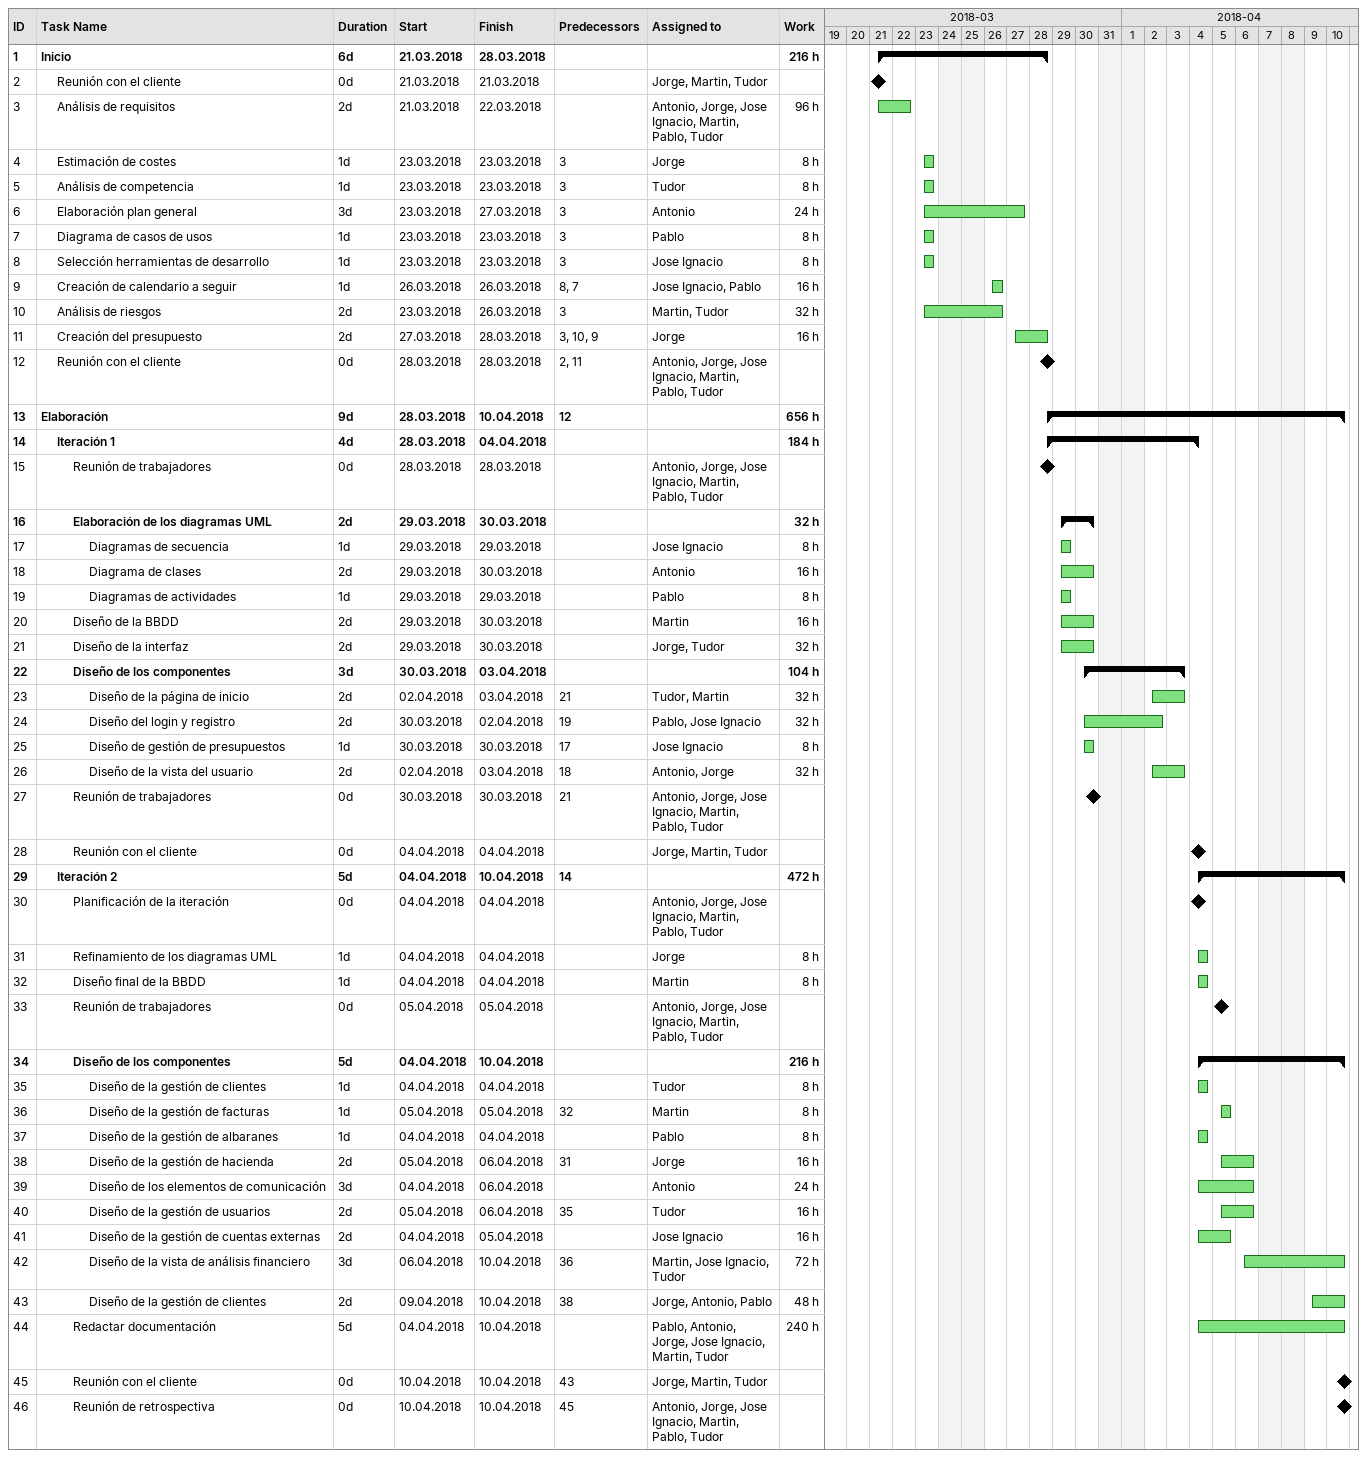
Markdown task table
| ID | Level | Task | Duration | Start | Finish | Predecessors | Resources | Work (h) |
|---|---|---|---|---|---|---|---|---|
| 1 | 1 | **Inicio** | 6d | 2018-03-21 | 2018-03-28 |  |  | 216 |
| 2 | 2 | Reunión con el cliente | 0d | 2018-03-21 | 2018-03-21 |  | Jorge, Martin, Tudor |  |
| 3 | 2 | Análisis de requisitos | 2d | 2018-03-21 | 2018-03-22 |  | Antonio, Jorge, Jose Ignacio, Martin, Pablo, Tudor | 96 |
| 4 | 2 | Estimación de costes | 1d | 2018-03-23 | 2018-03-23 | 3 | Jorge | 8 |
| 5 | 2 | Análisis de competencia | 1d | 2018-03-23 | 2018-03-23 | 3 | Tudor | 8 |
| 6 | 2 | Elaboración plan general | 3d | 2018-03-23 | 2018-03-27 | 3 | Antonio | 24 |
| 7 | 2 | Diagrama de casos de usos | 1d | 2018-03-23 | 2018-03-23 | 3 | Pablo | 8 |
| 8 | 2 | Selección herramientas de desarrollo | 1d | 2018-03-23 | 2018-03-23 | 3 | Jose Ignacio | 8 |
| 9 | 2 | Creación de calendario a seguir | 1d | 2018-03-26 | 2018-03-26 | 8, 7 | Jose Ignacio, Pablo | 16 |
| 10 | 2 | Análisis de riesgos | 2d | 2018-03-23 | 2018-03-26 | 3 | Martin, Tudor | 32 |
| 11 | 2 | Creación del presupuesto | 2d | 2018-03-27 | 2018-03-28 | 3, 10, 9 | Jorge | 16 |
| 12 | 2 | Reunión con el cliente | 0d | 2018-03-28 | 2018-03-28 | 2, 11 | Antonio, Jorge, Jose Ignacio, Martin, Pablo, Tudor |  |
| 13 | 1 | **Elaboración** | 9d | 2018-03-28 | 2018-04-10 | 12 |  | 656 |
| 14 | 2 | **Iteración 1** | 4d | 2018-03-28 | 2018-04-04 |  |  | 184 |
| 15 | 3 | Reunión de trabajadores | 0d | 2018-03-28 | 2018-03-28 |  | Antonio, Jorge, Jose Ignacio, Martin, Pablo, Tudor |  |
| 16 | 3 | **Elaboración de los diagramas UML** | 2d | 2018-03-29 | 2018-03-30 |  |  | 32 |
| 17 | 4 | Diagramas de secuencia | 1d | 2018-03-29 | 2018-03-29 |  | Jose Ignacio | 8 |
| 18 | 4 | Diagrama de clases | 2d | 2018-03-29 | 2018-03-30 |  | Antonio | 16 |
| 19 | 4 | Diagramas de actividades | 1d | 2018-03-29 | 2018-03-29 |  | Pablo | 8 |
| 20 | 3 | Diseño de la BBDD | 2d | 2018-03-29 | 2018-03-30 |  | Martin | 16 |
| 21 | 3 | Diseño de la interfaz | 2d | 2018-03-29 | 2018-03-30 |  | Jorge, Tudor | 32 |
| 22 | 3 | **Diseño de los componentes** | 3d | 2018-03-30 | 2018-04-03 |  |  | 104 |
| 23 | 4 | Diseño de la página de inicio | 2d | 2018-04-02 | 2018-04-03 | 21 | Tudor, Martin | 32 |
| 24 | 4 | Diseño del login y registro | 2d | 2018-03-30 | 2018-04-02 | 19 | Pablo, Jose Ignacio | 32 |
| 25 | 4 | Diseño de gestión de presupuestos | 1d | 2018-03-30 | 2018-03-30 | 17 | Jose Ignacio | 8 |
| 26 | 4 | Diseño de la vista del usuario | 2d | 2018-04-02 | 2018-04-03 | 18 | Antonio, Jorge | 32 |
| 27 | 3 | Reunión de trabajadores | 0d | 2018-03-30 | 2018-03-30 | 21 | Antonio, Jorge, Jose Ignacio, Martin, Pablo, Tudor |  |
| 28 | 3 | Reunión con el cliente | 0d | 2018-04-04 | 2018-04-04 |  | Jorge, Martin, Tudor |  |
| 29 | 2 | **Iteración 2** | 5d | 2018-04-04 | 2018-04-10 | 14 |  | 472 |
| 30 | 3 | Planificación de la iteración | 0d | 2018-04-04 | 2018-04-04 |  | Antonio, Jorge, Jose Ignacio, Martin, Pablo, Tudor |  |
| 31 | 3 | Refinamiento de los diagramas UML | 1d | 2018-04-04 | 2018-04-04 |  | Jorge | 8 |
| 32 | 3 | Diseño final de la BBDD | 1d | 2018-04-04 | 2018-04-04 |  | Martin | 8 |
| 33 | 3 | Reunión de trabajadores | 0d | 2018-04-05 | 2018-04-05 |  | Antonio, Jorge, Jose Ignacio, Martin, Pablo, Tudor |  |
| 34 | 3 | **Diseño de los componentes** | 5d | 2018-04-04 | 2018-04-10 |  |  | 216 |
| 35 | 4 | Diseño de la gestión de clientes | 1d | 2018-04-04 | 2018-04-04 |  | Tudor | 8 |
| 36 | 4 | Diseño de la gestión de facturas | 1d | 2018-04-05 | 2018-04-05 | 32 | Martin | 8 |
| 37 | 4 | Diseño de la gestión de albaranes | 1d | 2018-04-04 | 2018-04-04 |  | Pablo | 8 |
| 38 | 4 | Diseño de la gestión de hacienda | 2d | 2018-04-05 | 2018-04-06 | 31 | Jorge | 16 |
| 39 | 4 | Diseño de los elementos de comunicación | 3d | 2018-04-04 | 2018-04-06 |  | Antonio | 24 |
| 40 | 4 | Diseño de la gestión de usuarios | 2d | 2018-04-05 | 2018-04-06 | 35 | Tudor | 16 |
| 41 | 4 | Diseño de la gestión de cuentas externas | 2d | 2018-04-04 | 2018-04-05 |  | Jose Ignacio | 16 |
| 42 | 4 | Diseño de la vista de análisis financiero | 3d | 2018-04-06 | 2018-04-10 | 36 | Martin, Jose Ignacio, Tudor | 72 |
| 43 | 4 | Diseño de la gestión de clientes | 2d | 2018-04-09 | 2018-04-10 | 38 | Jorge, Antonio, Pablo | 48 |
| 44 | 3 | Redactar documentación | 5d | 2018-04-04 | 2018-04-10 |  | Pablo, Antonio, Jorge, Jose Ignacio, Martin, Tudor | 240 |
| 45 | 3 | Reunión con el cliente | 0d | 2018-04-10 | 2018-04-10 | 43 | Jorge, Martin, Tudor |  |
| 46 | 3 | Reunión de retrospectiva | 0d | 2018-04-10 | 2018-04-10 | 45 | Antonio, Jorge, Jose Ignacio, Martin, Pablo, Tudor |  |
